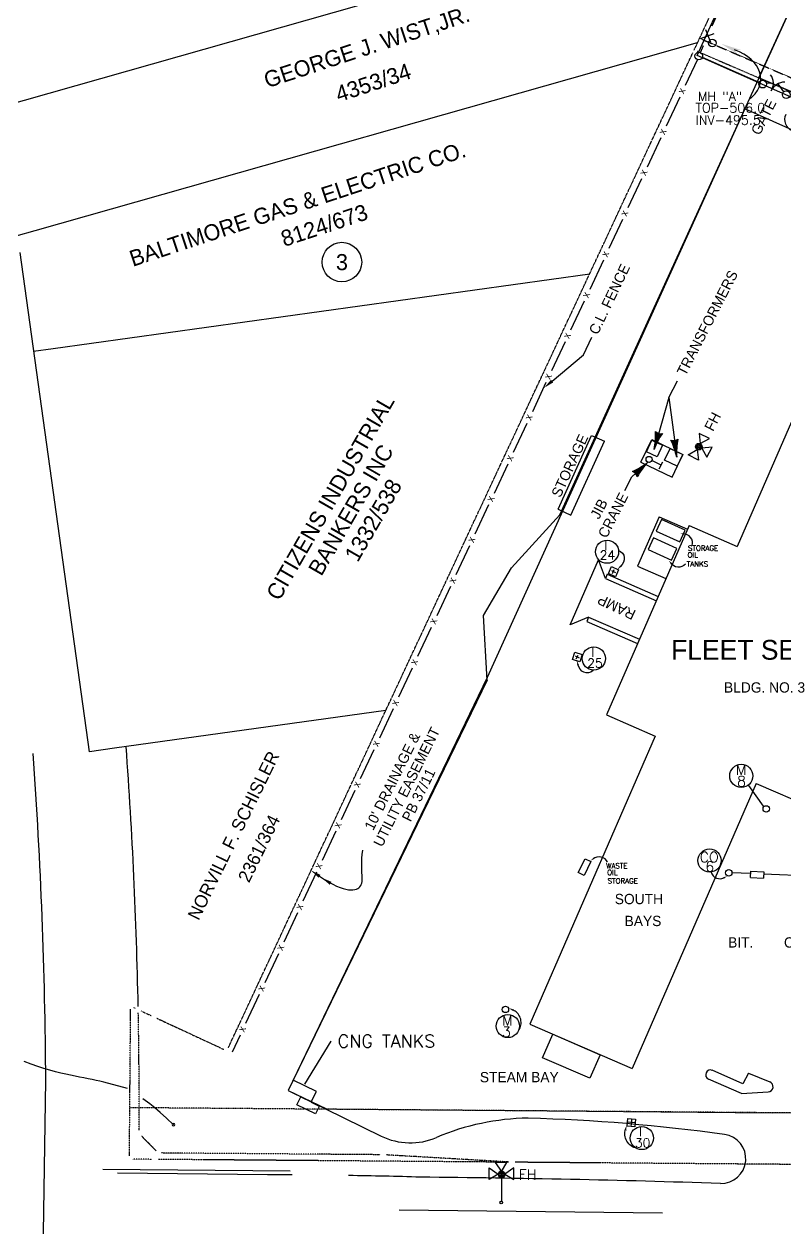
# Model space of a CAD drawing. Header units: inches. Extents: x -46627 to 16189, y -40789 to 47130.
# Drawn here: x -37941 to -30849, y 22480 to 33705 of the extents above; entities that cross this region are included whole.
import ezdxf
from ezdxf.enums import TextEntityAlignment as Align

# ---------------------------------------------------------------- set-up
doc = ezdxf.new("R2010")
doc.units = ezdxf.units.IN
doc.header["$MEASUREMENT"] = 0
for name, pattern in [('DASHED2', [0.375, 0.25, -0.125]), ('DIVIDE', [1.25, 0.5, -0.25, 0, -0.25, 0, -0.25]), ('HIDDEN2', [0.1875, 0.125, -0.0625])]:
    doc.linetypes.add(name, pattern=pattern)
doc.layers.get('0').update_dxf_attribs({"linetype": 'CONTINUOUS'})
for name, color, linetype in [('10', 7, 'CONTINUOUS'), ('12', 7, 'CONTINUOUS'), ('13', 7, 'CONTINUOUS'), ('14', 7, 'CONTINUOUS'), ('15', 7, 'CONTINUOUS'), ('16', 7, 'CONTINUOUS'), ('18', 7, 'CONTINUOUS'), ('19', 7, 'CONTINUOUS'), ('20', 7, 'CONTINUOUS'), ('31', 7, 'CONTINUOUS'), ('4', 7, 'CONTINUOUS'), ('41', 7, 'CONTINUOUS'), ('5', 7, 'CONTINUOUS'), ('6', 7, 'CONTINUOUS'), ('62', 7, 'CONTINUOUS'), ('7', 7, 'CONTINUOUS'), ('8', 7, 'CONTINUOUS'), ('9', 7, 'CONTINUOUS')]:
    doc.layers.add(name, color=color, linetype=linetype)
doc.styles.add('ROMANS', font='ROMANS', dxfattribs={"height": 0.2})
doc.styles.add('txt', font='TXT', dxfattribs={"height": 0.2})
doc.dimstyles.new('MSADIM', dxfattribs={"dimtxt": 1.5, "dimasz": 1.5, "dimexe": 0.75, "dimexo": 0.75, "dimgap": 0.75, "dimtad": 0, "dimdec": 3, "dimzin": 2, "dimdsep": 46, "dimtxsty": 'txt', "dimcen": 0.75, "dimse1": 1, "dimse2": 1, "dimadec": 0, "dimazin": 0, "dimtfac": 1, "dimtdec": 3, "dimtofl": 0, "dimtmove": 0, "dimatfit": 3, "dimfxl": 1, "dimtvp": 0.75, "dimtolj": 1, "dimtzin": 2, "dimarcsym": 0})

# ---------------------------------------------------------------- blocks, each defined once
blk = doc.blocks.new('BWIRE')
at = {"layer": '16', "color": 6, "linetype": 'Continuous', "style": 'txt'}
blk.add_text('x', height=0.0833, dxfattribs=at).set_placement((0, -0.0282), align=Align.CENTER)
blk = doc.blocks.new('*O55')
at = {"layer": '6', "color": 7, "linetype": 'Continuous', "style": 'ROMANS'}
blk.add_text('CNG TANKS', height=10, dxfattribs=at).set_placement((5, 5), align=Align.TOP_LEFT)
blk = doc.blocks.new('HR')
at = {"layer": '62', "color": 32, "linetype": 'Continuous'}
blk.add_arc((-1.569, -1.827), 2.408, 49.34264, 155.04347, dxfattribs=at)
blk.add_solid([(-4.184, -1.505), (-3.757, -0.472), (-3.447, -0.673), (-3.752, -0.811)], dxfattribs=at)

msp = doc.modelspace()

# ---------------------------------------------------------------- linework, layer by layer
at = {"linetype": 'Continuous', "flags": 128}
msp.add_lwpolyline([(-31090.6295, 33202.8456), (-30567.0407, 34349.7545), (-30360.7509, 34803.7547), (-30329.1077, 34896.0763), (-30298.482, 35033.6414), (-30291.1747, 35091.159), (-30291.2807, 35305.2242), (-30323.0025, 35477.5474), (-30367.6621, 35608.6624), (-30402.0155, 35683.3449), (-29940.1364, 35832.003), (-29983.251, 35796.3183), (-29994.6902, 35754.4226), (-29971.8488, 35647.8774), (-29914.9254, 35287.4502), (-29921.0594, 35071.9097), (-29955.5796, 34869.3523), (-30048.5754, 34599.9136), (-30404.9377, 33816.3362), (-30751.0487, 33056.3803)], close=True, dxfattribs=at)
at = {"layer": '12', "color": 62, "linetype": 'Continuous'}
for p, q in [((-32191.5212, 29619.9054), (-32090.5028, 29829.7314)), ((-32090.5028, 29829.7314), (-31798.9736, 29690.799)), ((-31898.924, 29480.4246), (-31798.9736, 29690.799)), ((-32191.5212, 29619.9054), (-31898.924, 29480.4246)), ((-32850.3248, 28103.3682), (-32587.778, 28709.1354)), ((-32522.5844, 28534.0074), (-32587.778, 28709.1354)), ((-32504.4356, 28574.5986), (-32522.5844, 28534.0074)), ((-32522.5844, 28534.0074), (-32047.1636, 28327.611)), ((-32504.4356, 28574.5986), (-32030.0816, 28368.7518)), ((-32678.3408, 28175.5722), (-32850.3248, 28103.3682)), ((-32678.3408, 28175.5722), (-32696.4908, 28134.981)), ((-32678.3408, 28175.5722), (-32203.4672, 27968.1102)), ((-32696.4908, 28134.981), (-32221.6172, 27927.5178))]:
    msp.add_line(p, q, dxfattribs=at)
at = {"layer": '13', "color": 120, "linetype": 'DASHED2'}
msp.add_line((-31643.7836, 33572.103), (-27639.368, 31844.9502), dxfattribs=at)
at = {"layer": '13', "color": 7, "linetype": 'Continuous'}
for p, q in [((-32963.7128, 29181.7422), (-32650.4288, 29869.7742)), ((-32650.4288, 29869.7742), (-32530.2956, 29815.0734)), ((-32843.5808, 29127.0414), (-32530.2956, 29815.0734)), ((-32963.7128, 29181.7422), (-32843.5808, 29127.0414))]:
    msp.add_line(p, q, dxfattribs=at)
msp.add_open_spline([(-35186.8916, 25758.7878), (-35061.4352, 25673.6898), (-34893.122, 25607.8542), (-34783.352, 25659.0594), (-34790.6696, 25783.4166), (-34797.9872, 25885.8294), (-34783.352, 26002.8714)], degree=3, dxfattribs=at)
for points in [[(-35195.8736, 25745.547), (-35177.9108, 25772.0286), (-35266.34, 25812.6774)], [(-35092.46, 25679.3322), (-35075.2772, 25706.3274), (-35164.8548, 25744.3782)]]:
    msp.add_solid(points, dxfattribs=at)
at = {"layer": '14', "color": 212, "linetype": 'Continuous'}
for points in [[(-36977.9804, 23779.5006), (-37198.6604, 23838.8886), (-37234.2284, 23847.6414), (-37270.2536, 23855.8266), (-37306.9436, 23863.6314), (-37344.5024, 23871.2478), (-37383.1364, 23878.863), (-37423.0508, 23886.6678), (-37464.4508, 23894.853), (-37507.5416, 23903.6058), (-37552.5344, 23913.1494), (-37599.662, 23923.8306), (-37649.1608, 23936.0286), (-37701.266, 23950.1226), (-37756.2176, 23966.4918), (-37814.252, 23985.5142), (-37875.6044, 24007.5714), (-37940.5136, 24033.0414)], [(-36548.528, 23442.4914), (-36614.1476, 23504.1126), (-36672.1244, 23556.2538), (-36723.542, 23600.0514), (-36769.4816, 23636.6454), (-36811.028, 23667.171), (-36834.1736, 23682.6666)]]:
    msp.add_lwpolyline(points, dxfattribs=at)
msp.add_lwpolyline([(-36560.5278, 23442.4915, 1), (-36536.5278, 23442.4915, 1), (-36560.5278, 23442.4915)], format="xyb", dxfattribs=at)
msp.add_lwpolyline([(-36560.5278, 23442.4915, 1), (-36536.5278, 23442.4915, 1), (-36560.5278, 23442.4915)], format="xyb", dxfattribs=at)
at = {"layer": '15', "color": 4, "linetype": 'Continuous'}
for p, q in [((-32465.3084, 28609.5126, -0.006), (-32429.0936, 28591.7202, -0.006)), ((-32456.9696, 28581.4434, -0.006), (-32439.1772, 28617.6582, -0.006)), ((-32802.5888, 27813.1698, -0.006), (-32766.374, 27795.3774, -0.006)), ((-32794.25, 27785.1006, -0.006), (-32776.4576, 27821.3154, -0.006)), ((-32251.7204, 23460.0102, -0.006), (-32310.5948, 23464.6518, -0.006)), ((-32278.6244, 23493.5118, -0.006), (-32283.266, 23434.6374, -0.006))]:
    msp.add_line(p, q, dxfattribs=at)
at = {"layer": '15', "color": 4, "linetype": 'Continuous', "elevation": -0.0012}
for points in [[(-32494.448, 28580.5302), (-32464.2068, 28645.8714), (-32398.8656, 28615.6302), (-32429.108, 28550.2866)], [(-32829.8672, 27780.891), (-32807.3144, 27849.2682), (-32738.9384, 27826.7154), (-32761.4912, 27758.337)], [(-32320.6832, 23429.505), (-32313.2504, 23501.121), (-32241.6356, 23493.687), (-32249.0684, 23422.0698)]]:
    msp.add_lwpolyline(points, close=True, dxfattribs=at)
at = {"layer": '15', "color": 132, "linetype": 'Continuous'}
msp.add_circle((-31524.782, 33527.0963, 0), 36, dxfattribs=at)
at = {"layer": '15', "color": 4, "linetype": 'Continuous'}
for centre, radius in [((-32506.9971, 28784.5545, -0.0012), 108), ((-32630.1544, 27789.0322, -0.0012), 108), ((-31255.636, 26694.3992, -0.0012), 108), ((-31022.6384, 26386.9422, -0.0012), 30), ((-33431.6997, 24362.045, -0.0012), 108), ((-33454.3289, 24517.0953, -0.0012), 30), ((-32182.5307, 23318.0628, -0.0012), 108)]:
    msp.add_circle(centre, radius, dxfattribs=at)
at = {"layer": '16', "color": 6, "linetype": 'Continuous'}
for p, q in [((-31526.09, 33686.7102), (-31438.6616, 33880.5834)), ((-31626.0644, 33573.4758), (-31507.514, 33617.8134)), ((-31589.7656, 33654.6606), (-31543.8128, 33536.6298)), ((-31636.7132, 33439.0086), (-31608.0368, 33503.5122)), ((-31665.1784, 33372.8922), (-31777.8428, 33132.3978)), ((-31090.0964, 33159.2646), (-31618.3712, 33391.4562)), ((-30955.9976, 33152.4486), (-31020.9704, 33149.3946)), ((-30913.6448, 33148.2342), (-30862.4096, 33072.0078)), ((-31828.7492, 33023.7318), (-31956.0164, 32752.0638)), ((-32006.9228, 32643.3966), (-32134.19, 32371.7298)), ((-32185.0964, 32263.0626), (-32312.3636, 31991.3958)), ((-32363.27, 31882.7286), (-32490.5372, 31611.0618)), ((-32541.4448, 31502.3946), (-32668.7108, 31230.7266)), ((-32719.6184, 31122.0606), (-32846.8844, 30850.3926)), ((-32724.8948, 30621.1902), (-32647.4336, 30785.7306)), ((-32897.792, 30741.7254), (-33025.0592, 30470.0586)), ((-33019.1564, 30375.4242), (-32724.8948, 30621.1902)), ((-33075.9656, 30361.3914), (-33203.2328, 30089.7246)), ((-33254.1392, 29981.0574), (-33381.4064, 29709.3906)), ((-33432.3128, 29600.7234), (-33559.58, 29329.0566)), ((-33610.4864, 29220.3894), (-33737.7536, 28948.7214)), ((-33788.66, 28840.0554), (-33915.9272, 28568.3874)), ((-33966.8348, 28459.7202), (-34094.1008, 28188.0534)), ((-34145.0084, 28079.3862), (-34272.2744, 27807.7194)), ((-34323.182, 27699.0522), (-34450.4492, 27427.3854)), ((-34501.3556, 27318.7182), (-34628.6228, 27047.0502)), ((-34679.5292, 26938.3842), (-34806.7964, 26666.7162)), ((-34857.7028, 26558.049), (-34984.97, 26286.3822)), ((-35035.8764, 26177.715), (-35163.1436, 25906.0482)), ((-35214.05, 25797.381), (-35341.3172, 25525.7142)), ((-35392.2248, 25417.047), (-35519.4908, 25145.3802)), ((-35570.3984, 25036.713), (-35697.6644, 24765.045)), ((-35748.572, 24656.379), (-35875.8392, 24384.711)), ((-35926.7456, 24276.0438), (-36000.9332, 24117.681))]:
    msp.add_line(p, q, dxfattribs=at)
for centre in [(-31651.6466, 33406.2524, 0), (-31056.8173, 33144.7369, 0), (-30836.284, 33046.1793, 0)]:
    msp.add_circle(centre, 36, dxfattribs=at)
for centre, start, end in [((-31088.9113, 33151.1904, 0), 328.2782, 37.11555278), ((-30853.1162, 33030.0905, 0), 88.51608611, 157.35343889)]:
    msp.add_arc(centre, 132.954, start, end, dxfattribs=at)
msp.add_solid([(-33008.9, 30363.1446), (-33029.4128, 30387.705), (-33092.8388, 30313.8858)], dxfattribs=at)
at = {"layer": '18', "color": 6, "linetype": 'Continuous'}
for p, q in [((-31931.168, 30221.4018), (-31850.0312, 30379.3842)), ((-31931.168, 30221.4018), (-32068.4084, 29738.793)), ((-31931.168, 30221.4018), (-31857.1952, 29666.7414)), ((-32036.6084, 29850.6174), (-32036.6936, 29892.4794)), ((-32014.7672, 29885.265), (-32036.6084, 29850.6174)), ((-32030.462, 29873.091), (-32030.288, 29889.1902)), ((-32020.652, 29886.939), (-32030.462, 29873.091)), ((-31873.1144, 29782.8378), (-31890.4232, 29820.0558)), ((-31876.0856, 29805.9474), (-31882.3736, 29819.9694)), ((-31867.3136, 29823.027), (-31873.1144, 29782.8378)), ((-32002.9256, 29590.4958), (-32088.3212, 29634.3534)), ((-32276.7248, 29482.8966), (-32126.5784, 29620.2762)), ((-32249.4584, 29522.8542), (-32213.3084, 29540.7114)), ((-32245.2176, 29517.9786), (-32229.5804, 29524.7862)), ((-32229.5804, 29524.7862), (-32237.7752, 29511.4578)), ((-32213.3084, 29540.7114), (-32234.0828, 29505.5142)), ((-32019.92, 29557.4046), (-31985.93, 29623.587)), ((-32341.4156, 29356.9374), (-32276.7248, 29482.8966))]:
    msp.add_line(p, q, dxfattribs=at)
for points in [[(-32040.1052, 29669.763), (-32139.692, 29716.9146), (-32088.3344, 29825.3862), (-31988.7476, 29778.2346)], [(-31801.1444, 29690.799), (-31852.7636, 29582.4102), (-31970.7608, 29638.9638), (-31919.1404, 29747.3538)]]:
    msp.add_lwpolyline(points, close=True, dxfattribs=at)
msp.add_circle((-32114.7393, 29645.561, 0), 28.5773, dxfattribs=at)
for centre, radius, start, end in [((-31458.6004, 29517.1155, 0), 648.2543, 145.14649444, 160.05028611), ((-32702.9926, 29868.5277, 0), 648.2543, 348.41070833, 3.3145), ((-32007.6083, 29951.99, 0), 66.626, 223.64250833, 284.81848611), ((-31458.6004, 29517.1155, 0), 654.4751, 145.70549167, 155.29358056), ((-32702.9926, 29868.5277, 0), 654.4751, 353.16741389, 2.75550278), ((-31458.6004, 29517.1155, 0), 660.6959, 146.12515, 152.34433333), ((-32702.9926, 29868.5277, 0), 660.6959, 356.11666111, 2.33584444), ((-31886.8257, 29886.8447, 0), 66.626, 247.01855556, 308.19453333), ((-32492.0185, 29534.3293, 0), 648.2543, 11.78675556, 26.69054722), ((-32492.0185, 29534.3293, 0), 654.4751, 16.54346111, 26.13155), ((-32492.0185, 29534.3293, 0), 660.6959, 19.49270833, 25.71189167), ((-31210.3376, 29705.4911, 0), 660.6959, 169.50119722, 175.72038056), ((-31210.3376, 29705.4911, 0), 654.4751, 169.08153889, 178.66962778), ((-31210.3376, 29705.4911, 0), 648.2543, 168.52254167, 183.42633333), ((-32529.0485, 30128.0444, 0), 648.2543, 293.45340278, 308.35719444), ((-32290.3814, 29469.5891, 0), 66.626, 11.94941667, 73.12539444), ((-32529.0485, 30128.0444, 0), 654.4751, 294.0124, 303.60048889), ((-32529.0485, 30128.0444, 0), 660.6959, 294.43205833, 300.65124167), ((-31654.8481, 29175.2716, 0), 660.6959, 144.42356944, 150.64275278), ((-31654.8481, 29175.2716, 0), 654.4751, 141.47432222, 151.06241111), ((-31654.8481, 29175.2716, 0), 648.2543, 136.71761667, 151.62140833)]:
    msp.add_arc(centre, radius, start, end, dxfattribs=at)
at = {"layer": '19', "color": 2, "linetype": 'Continuous'}
for p, q in [((-31552.6364, 29839.4838), (-31647.6404, 29888.2758)), ((-31575.9872, 29665.3122), (-31527.1952, 29760.315)), ((-31655.1548, 29639.8698), (-31750.1576, 29688.6618)), ((-33491.1032, 22945.7274, -0.0012), (-33491.1032, 22729.881, -0.0012))]:
    msp.add_line(p, q, dxfattribs=at)
for points in [[(-31647.6404, 29888.2758), (-31637.4032, 29792.6346), (-31552.6364, 29839.4838)], [(-31527.1952, 29760.315), (-31623.9032, 29750.6262), (-31575.9872, 29665.3122)], [(-31750.1576, 29688.6618), (-31665.9104, 29737.1262), (-31655.1548, 29639.8698)]]:
    msp.add_lwpolyline(points, dxfattribs=at)
at = {"layer": '19', "color": 2, "linetype": 'Continuous', "elevation": -0.0012}
for points in [[(-33605.7992, 22930.8966), (-33605.7992, 23039.079), (-33521.99, 22980.255)], [(-33440.102, 23090.5446), (-33548.2844, 23090.5446), (-33489.4604, 23006.7354)], [(-33375.3236, 22930.8966), (-33375.3236, 23039.079), (-33459.1328, 22980.255)]]:
    msp.add_lwpolyline(points, close=True, dxfattribs=at)
at = {"layer": '19', "color": 2, "linetype": 'Continuous'}
for centre, radius in [((-31651.4507, 29764.2386, 0), 31.077), ((-31651.4504, 29764.2378, 0), 24.8616), ((-31651.45, 29764.2364, 0), 14.9169), ((-31651.4496, 29764.2351, 0), 5.9668), ((-33492.7141, 22717.658, -0.0012), 12.5475)]:
    msp.add_circle(centre, radius, dxfattribs=at)
at = {"layer": '19', "color": 2, "linetype": 'Continuous', "extrusion": (0, 0, -1)}
for centre, radius in [((33489.6222, 22977.9297, 0.0012), 31.077), ((33489.6228, 22977.9303, 0.0012), 24.8616), ((33489.6239, 22977.9313, 0.0012), 14.9169), ((33489.6249, 22977.9323, 0.0012), 5.9668)]:
    msp.add_circle(centre, radius, dxfattribs=at)
at = {"layer": '20', "color": 2, "linetype": 'Continuous'}
for p, q in [((-31346.7812, 25793.2206, -0.0012), (-31167.6944, 25786.2138, -0.0012)), ((-31169.774, 25746.3906, -0.0012), (-31166.6336, 25806.3078, -0.0012)), ((-31169.774, 25746.3906, -0.0012), (-31049.9384, 25740.1098, -0.0012)), ((-31166.6336, 25806.3078, -0.0012), (-31046.798, 25800.027, -0.0012)), ((-31046.798, 25800.027, -0.0012), (-31049.9384, 25740.1098, -0.0012)), ((-31048.9364, 25781.5686, -0.0012), (-30280.4324, 25751.505, -0.0012))]:
    msp.add_line(p, q, dxfattribs=at)
at = {"layer": '20', "color": 32, "linetype": 'Continuous', "elevation": -0.0012}
for points in [[(-32047.466, 28975.6206), (-31828.7612, 28876.7862), (-31779.3428, 28986.1386), (-31998.0488, 29084.9742)], [(-32124.4388, 28804.9278), (-31905.734, 28706.0934), (-31856.3156, 28815.4458), (-32075.0216, 28914.2814)], [(-32658.0104, 25895.4474), (-32721.5192, 25766.2098), (-32775.3716, 25792.6722), (-32711.858, 25921.9098)]]:
    msp.add_lwpolyline(points, close=True, dxfattribs=at)
at = {"layer": '20', "color": 2, "linetype": 'Continuous'}
for centre, radius in [((-31551.5658, 25905.4435, -0.0012), 108), ((-31372.5339, 25790.4051, -0.0012), 30)]:
    msp.add_circle(centre, radius, dxfattribs=at)
at = {"layer": '31', "color": 6, "linetype": 'Continuous'}
msp.add_line((-31873.2284, 29822.0166), (-31876.0856, 29805.9474), dxfattribs=at)
at = {"layer": '4', "color": 230, "linetype": 'Continuous'}
for p, q in [((-32083.4576, 31028.079), (-30399.728, 34716.249)), ((-33623.9, 27587.3838), (-33657.104, 28189.9062)), ((-33623.9, 27587.3838), (-35479.79, 23760.999)), ((-31239.812, 23824.1274), (-31526.1212, 23949.5862)), ((-31189.376, 23922.333), (-31239.812, 23824.1274)), ((-31189.376, 23922.333), (-30990.05, 23842.8966)), ((-31254.7328, 23734.6626), (-31561.352, 23867.8542)), ((-35479.79, 23760.999), (-34612.2692, 23335.6914)), ((-31254.7328, 23734.6626), (-31005.0284, 23748.0642))]:
    msp.add_line(p, q, dxfattribs=at)
at = {"layer": '4', "color": 1, "linetype": 'Continuous'}
for p, q in [((-35672.9024, 22975.2282), (-37070.81, 22990.3338)), ((-34443.7232, 22649.9838, -0.0012), (-31989.4256, 22619.1498, -0.0012))]:
    msp.add_line(p, q, dxfattribs=at)
at = {"layer": '4', "color": 230, "linetype": 'Continuous'}
msp.add_lwpolyline([(-33657.104, 28189.9062), (-33396.8456, 28633.6182), (-32948.1896, 29128.9626), (-32083.4576, 31028.079)], dxfattribs=at)
at = {"layer": '4', "color": 230, "linetype": 'Continuous', "extrusion": (0, 0, -1)}
msp.add_arc((30729.1878, 32814.8625), 120, 294.08259112, 24.50974667, dxfattribs=at)
at = {"layer": '4', "color": 230, "linetype": 'Continuous'}
for centre, radius, start, end in [((-31543.5556, 23908.629, 0), 44.0029, 66.36357222, 246.30377222), ((-31007.9629, 23797.2955, 0), 48.72, 273.29293889, 68.29117222), ((-33215.6059, 21261.5169, 0), 2241.6937, 90.69693611, 113.14038889), ((-33711.3721, 6711.2362, 0), 16798.343, 82.13129444, 88.40183611), ((-31443.1152, 23123.9452, 0), 229.6705, 268.16410556, 82.11692222), ((-34339.7719, 23892.7042, 0), 619.6201, 243.954675, 293.11289722)]:
    msp.add_arc(centre, radius, start, end, dxfattribs=at)
at = {"layer": '4', "color": 1, "linetype": 'Continuous'}
for centre, radius, start, end in [((-35696.6845, -25474.141, 0), 48448.9059, 89.70036111, 89.97224722), ((-35696.6845, -25474.141, 0), 48448.9059, 88.28445556, 89.07648889), ((-35416.5754, -99612.1656, 0), 122570.8018, 88.145719444, 89.452922222)]:
    msp.add_arc(centre, radius, start, end, dxfattribs=at)
at = {"layer": '41', "color": 94, "linetype": 'Continuous', "elevation": -0.0012}
msp.add_lwpolyline([(-27757.1444, 31677.2442), (-31666.1252, 33412.3914), (-30818.7608, 35278.2354), (-33488.7032, 36555.8814), (-28702.4492, 45998.187), (-26211.6824, 44624.2854), (-24112.0256, 43479.1458), (-26663.9216, 37469.391), (-25905.1676, 37070.229), (-25754.7248, 36343.8834)], close=True, dxfattribs=at)
at = {"layer": '41', "color": 94, "linetype": 'Continuous', "extrusion": (4.13697e-08, -1.54185e-08, 1), "elevation": -0.0027}
msp.add_lwpolyline([(-35479.79, 23760.999), (-35122.568, 23590.665), (-30968.2628, 23551.743), (-29346.0992, 23558.2866), (-26633.5952, 23505.9366), (-26161.322, 24548.8422), (-26087.7356, 24926.739), (-27773.1068, 25604.1606), (-25792.4312, 29966.7054), (-26142.374, 30130.2966), (-25956.1856, 30559.5234), (-31222.85, 32915.3406), (-33624.1412, 27611.1294)], close=True, dxfattribs=at)
at = {"layer": '5', "color": 252, "linetype": 'HIDDEN2'}
msp.add_line((-29454.3476, 23541.267), (-36955.3316, 23600.8962), dxfattribs=at)
at = {"layer": '6', "color": 7, "linetype": 'Continuous'}
for p, q in [((-30238.268, 31260.825), (-31293.5528, 28833.615)), ((-32020.6724, 29110.9482), (-32221.6856, 28648.7682)), ((-32020.6724, 29110.9482), (-31756.6172, 28995.975)), ((-31742.2592, 29028.987), (-32510.564, 27262.4634)), ((-31742.2592, 29028.987), (-31293.5528, 28833.615)), ((-32221.8752, 28648.851), (-31957.82, 28533.8778)), ((-32510.564, 27262.4634), (-32057.0396, 27065.9658)), ((-32057.0396, 27065.9658), (-33225.4688, 24378.5166)), ((-31116.7004, 26624.8434), (-32273.558, 23965.1778)), ((-31116.7004, 26624.8434), (-30493.8548, 26353.5258)), ((-33225.4688, 24378.5166), (-32273.558, 23965.1778)), ((-35432.2484, 23857.9722), (-35479.79, 23760.999)), ((-35216.3084, 23753.2362), (-35432.2484, 23857.9722)), ((-35397.2708, 23627.6142), (-35360.6132, 23703.1938)), ((-35360.6132, 23703.1938), (-35263.4396, 23656.0626)), ((-35263.4396, 23656.0626), (-35216.3084, 23753.2362)), ((-35224.5176, 23543.8254), (-35397.2708, 23627.6142)), ((-35264.864, 23653.125), (-35189.2844, 23616.4674)), ((-35187.86, 23619.405), (-35224.5176, 23543.8254))]:
    msp.add_line(p, q, dxfattribs=at)
msp.add_lwpolyline([(-33108.0164, 24065.8686), (-33012.4256, 24286.0098), (-32572.1432, 24094.8282), (-32667.734, 23874.687)], close=True, dxfattribs=at)
at = {"layer": '7', "color": 32, "linetype": 'Continuous'}
for p, q in [((-38246.7716, 32908.7394), (-30992.3156, 34967.8914)), ((-37836.5888, 31778.8098), (-31662.8768, 33531.1962)), ((-38013.212, 31728.6762), (-37836.5888, 31778.8098)), ((-37330.5368, 26919.9438), (-37977.644, 31575.5874)), ((-32668.0388, 31373.0766), (-37669.5572, 30677.895)), ((-37669.5572, 30677.895), (-37853.786, 30652.2882)), ((-34569.4808, 27303.7146), (-37097.5772, 26952.3246)), ((-37097.5772, 26952.3246), (-37330.5368, 26919.9438)), ((-37769.54, 21665.829), (-37738.9148, 23853.7338))]:
    msp.add_line(p, q, dxfattribs=at)
for radius, start, end in [(46316.64, 1.14926111, 4.14831111), (45446.4739, 0.29861944, 4.14831389)]:
    msp.add_arc((-83184.7717, 23616.8736), radius, start, end, dxfattribs=at)
at = {"layer": '8', "color": 52, "linetype": 'Continuous'}
msp.add_circle((-34978.2739, 31485.4627), 184.1982, dxfattribs=at)
at = {"layer": '9', "color": 3, "linetype": 'DIVIDE'}
for p, q in [((-31695.5012, 33461.2986), (-30888.8984, 35189.4666)), ((-31667.0072, 33451.4442), (-27662.1236, 31724.0898)), ((-36037.5404, 24158.355), (-31707.2432, 33436.1406)), ((-36958.9088, 23150.9106), (-36948.0308, 24518.8674)), ((-36920.5928, 24536.2086), (-36904.0556, 24528.513)), ((-36849.6584, 24503.1978), (-36757.3988, 24460.2642)), ((-36703.0004, 24434.949), (-36077.4272, 24143.8278)), ((-36711.2288, 23200.1502), (-36847.7936, 23338.8402)), ((-34622.6456, 23162.3346), (-36660.1808, 23178.5358)), ((-33423.17, 23094.3006), (-34562.6972, 23160.3606)), ((-36749.1548, 23119.2426), (-36929.1488, 23120.673)), ((-33423.2192, 23092.803), (-36689.156, 23118.765)), ((-29488.1624, 23061.5214), (-33363.2216, 23092.3254))]:
    msp.add_line(p, q, dxfattribs=at)
at = {"layer": '9', "color": 5, "linetype": 'Continuous'}
msp.add_line((-35460.6536, 23010.2586), (-37206.7448, 23025.7986), dxfattribs=at)
at = {"layer": '9', "color": 3, "linetype": 'DIVIDE'}
msp.add_arc((-83184.7717, 23616.8736), 46316.64, 359.71961389, 1.07504167, dxfattribs=at)

# ---------------------------------------------------------------- block references
at = {"layer": '15', "color": 132, "linetype": 'Continuous', "xscale": 122.7539440954599, "yscale": 180.9602162899402, "zscale": 29.10307895766201, "rotation": 268.2567817391222}
msp.add_blockref('HR', (-31185.11, 32999.097, -0.006), dxfattribs=at)
at = {"layer": '15', "color": 4, "linetype": 'Continuous'}
for p, xscale, yscale, zscale, rotation in [((-32401.6556, 28798.9254, -0.006), 39.93423690003201, -51.45794113842604, 5.761841786652262, 111.5680873281015), ((-32636.2052, 27676.3254, -0.006), 39.93424593750731, -51.45792040000487, 5.761841786652262, 352.4840318777383), ((-32228.894, 23221.5702, -0.006), 53.98542805109153, -47.98350040991059, 50.98440963361708, 311.4126632634363)]:
    msp.add_blockref('HR', p, dxfattribs=dict(at, xscale=xscale, yscale=yscale, zscale=zscale, rotation=rotation))
at = {"layer": '15', "color": 4, "linetype": 'Continuous', "extrusion": (0, 0, -1), "xscale": 50.28803601096128, "yscale": -45.31792331596992, "zscale": 2.485014994318923, "rotation": 261.3548292375882}
msp.add_blockref('HR', (33323.624, 24332.109, 0.006), dxfattribs=at)
at = {"layer": '16', "color": 6, "linetype": 'Continuous', "xscale": 840.0000000000091, "yscale": 840.0000000000091, "zscale": 840, "rotation": 64.89861111111111}
for p in [(-31803.296, 33078.0642), (-31981.4696, 32697.7302), (-32159.6432, 32317.3962), (-32337.8168, 31937.0622), (-32515.9904, 31556.7282), (-32694.1652, 31176.3942), (-32872.3388, 30796.059), (-33050.5124, 30415.725), (-33228.686, 30035.391), (-33406.8596, 29655.057), (-33585.0332, 29274.723), (-33763.2068, 28894.3878), (-33941.3804, 28514.0538), (-34119.5552, 28133.7198), (-34297.7288, 27753.3858), (-34475.9024, 27373.0518), (-34654.076, 26992.7178), (-34832.2496, 26612.3826), (-35010.4232, 26232.0486), (-35188.5968, 25851.7146), (-35366.7704, 25471.3806), (-35544.9452, 25091.0466), (-35723.1188, 24710.7114), (-35901.2924, 24330.3774)]:
    msp.add_blockref('BWIRE', p, dxfattribs=at)
at = {"layer": '20', "color": 32, "linetype": 'Continuous', "zscale": 36}
for p, xscale, yscale, rotation in [((-31712.1716, 28841.8746, -0.0012), 35.99998525314934, 35.99998525314934, 295.9470874107911), ((-31775.8988, 28668.3738, -0.0012), 35.99996212389901, -35.99996212389901, 7.298159644461128), ((-32501.642, 25889.3202, -0.0012), 35.99996329176341, 35.99996329176341, 334.8150839691519)]:
    msp.add_blockref('HR', p, dxfattribs=dict(at, xscale=xscale, yscale=yscale, rotation=rotation))
at = {"layer": '20', "color": 2, "linetype": 'Continuous', "xscale": 35.99998811228798, "yscale": 35.99998811228798, "zscale": 36, "rotation": 146.3049252530707}
msp.add_blockref('HR', (-31538.2976, 25798.9698, -0.0012), dxfattribs=at)
at = {"layer": '6', "color": 7, "linetype": 'Continuous', "xscale": 12, "yscale": 12, "zscale": 12}
msp.add_blockref('*O55', (-35077.9388, 24221.0898, -0.0012), dxfattribs=at)

# ---------------------------------------------------------------- texts
at = {"layer": '10', "color": 253, "linetype": 'Continuous', "style": 'txt', "width": 0.998002}
msp.add_text('RAMP', height=96.0912, rotation=154.84763448, dxfattribs=at).set_placement((-32418.3366, 28267.9277), align=Align.MIDDLE)
at = {"layer": '10', "color": 253, "linetype": 'Continuous', "style": 'txt'}
msp.add_text('BIT.        CONC.         PARKING', height=96, dxfattribs=at).set_placement((-31378.3616, 25093.683))
at = {"layer": '13', "color": 7, "linetype": 'Continuous', "style": 'txt'}
msp.add_text('STORAGE', height=96, rotation=65.15616336, dxfattribs=at).set_placement((-32942.6096, 29282.241))
for s, p in [("10' DRAINAGE &", (-34509.0903, 26644.7201)), ('PB 37/11', (-34265.0108, 26518.0955))]:
    msp.add_text(s, height=96, rotation=63.59437303, dxfattribs=at).set_placement(p, align=Align.MIDDLE)
at = {"layer": '13', "color": 7, "linetype": 'Continuous', "style": 'txt', "width": 0.999838}
msp.add_text('UTILITY EASEMENT', height=96, rotation=63.59355082, dxfattribs=at).set_placement((-34374.8193, 26592.208), align=Align.MIDDLE)
at = {"layer": '15', "color": 132, "linetype": 'Continuous', "style": 'ROMANS'}
for s, p in [('MH "A"', (-31661.2952, 32987.7594, -0.006)), ('TOP-506.0', (-31681.6916, 32880.1758, -0.006)), ('INV-495.5', (-31681.6916, 32765.6958, -0.006))]:
    msp.add_text(s, height=86.4, dxfattribs=at).set_placement(p)
at = {"layer": '15', "color": 4, "linetype": 'Continuous', "style": 'ROMANS'}
for s, p in [('I', (-32533.4648, 28799.1114, -0.0012)), ('24', (-32574.9032, 28711.0902, -0.0012)), ('I', (-32653.7696, 27803.3454, -0.0012)), ('25', (-32692.2824, 27704.0682, -0.0012)), ('I', (-32209.652, 23335.269, -0.0012)), ('30', (-32246.7836, 23230.6506, -0.0012))]:
    msp.add_text(s, height=84, dxfattribs=at).set_placement(p)
for s, p in [('M', (-31256.7344, 26751.8502, -0.0012)), ('8', (-31253.2148, 26644.8114, -0.0012)), ('M', (-33436.0988, 24416.193, -0.0012)), ('3', (-33444.8948, 24308.2746, -0.0012))]:
    msp.add_text(s, height=96, dxfattribs=at).set_placement(p, align=Align.MIDDLE)
at = {"layer": '16', "color": 6, "linetype": 'Continuous', "style": 'txt'}
for s, height, rotation, p in [('GATE', 96, 62.81582059, (-31084.4948, 32660.2434)), ('C.L. FENCE', 95.9988, 64.43118708, (-32594.1788, 30800.2494))]:
    msp.add_text(s, height=height, rotation=rotation, dxfattribs=at).set_placement(p)
at = {"layer": '18', "color": 6, "linetype": 'Continuous', "style": 'txt'}
for s, width, p in [('TRANSFORMERS', 1.000237, (-31572.0665, 30918.5024)), ('CRANE', 0.999838, (-32450.9335, 29125.0495)), ('JIB', 1.002237, (-32581.8128, 29184.5732))]:
    msp.add_text(s, height=96, rotation=62.81582059, dxfattribs=dict(at, width=width)).set_placement(p, align=Align.MIDDLE)
at = {"layer": '19', "color": 2, "linetype": 'Continuous', "style": 'txt', "width": 0.999438}
msp.add_text('FH', height=96, rotation=62.81582059, dxfattribs=at).set_placement((-31522.5099, 29998.4351), align=Align.MIDDLE)
at = {"layer": '19', "color": 2, "linetype": 'Continuous', "style": 'ROMANS'}
msp.add_text('FH', height=96, dxfattribs=at).set_placement((-33247.0244, 22977.2766, -0.0012), align=Align.MIDDLE)
at = {"layer": '20', "color": 32, "linetype": 'Continuous', "style": 'ROMANS'}
for s, p in [('OIL', (-31708.1504, 28754.2314, -0.0012)), ('STORAGE', (-31611.3848, 28818.1026, -0.0012)), ('TANKS', (-31664.1668, 28670.5374, -0.0012)), ('WASTE', (-32415.2012, 25856.0466, -0.0012)), ('OIL', (-32456.9864, 25794.3774, -0.0012)), ('STORAGE', (-32360.2208, 25715.0874, -0.0012))]:
    msp.add_text(s, height=48, dxfattribs=at).set_placement(p, align=Align.MIDDLE)
at = {"layer": '20', "color": 2, "linetype": 'Continuous', "style": 'ROMANS'}
for s, p in [('CO', (-31554.8624, 25937.631, -0.0012)), ('6', (-31549.8956, 25849.6998, -0.0012))]:
    msp.add_text(s, height=96, dxfattribs=at).set_placement(p, align=Align.MIDDLE)
at = {"layer": '6', "color": 7, "linetype": 'Continuous', "style": 'txt'}
for s, height, p in [('FLEET SERVICES', 184.574037, (-30867.6861, 27777.7632)), ('BLDG. NO. 3', 96, (-31038.5684, 27471.2898))]:
    msp.add_text(s, height=height, dxfattribs=at).set_placement(p, align=Align.CENTER)
for s, p in [('SOUTH', (-32434.76, 25498.5402)), ('BAYS', (-32343.23, 25293.8538)), ('STEAM BAY', (-33692.4296, 23837.7942))]:
    msp.add_text(s, height=96, dxfattribs=at).set_placement(p)
at = {"layer": '8', "color": 52, "linetype": 'Continuous', "style": 'txt'}
for s, height, rotation, width, p in [('GEORGE J. WIST,JR.', 150.228, 18.28093691, 0.997604, (-35674.7288, 33105.6834)), ('4353/34', 149.376, 18.28591467, 1.003053, (-35007.3848, 32974.5198)), ('BALTIMORE GAS & ELECTRIC CO.', 150.228, 18.28093691, 0.997604, (-36927.818, 31440.4734)), ('8124/673', 149.376, 18.28591467, 1.003053, (-35515.9916, 31626.141))]:
    msp.add_text(s, height=height, rotation=rotation, dxfattribs=dict(at, width=width)).set_placement(p)
msp.add_text('3', height=150, dxfattribs=at).set_placement((-34977.9788, 31485.1626), align=Align.MIDDLE)
for s, height, rotation, width, p in [('CITIZENS INDUSTRIAL', 150, 60.01965195, 1.00024, (-35086.7397, 29292.2602)), ('BANKERS INC', 150, 60.01965195, 0.99984, (-34895.0466, 29175.4798)), ('1332/538', 150, 60.01965195, 1.000872, (-34689.2947, 29080.6674)), ('NORVILL F. SCHISLER', 120, 63.90551647, 1.00024, (-35989.384, 26139.3117)), ('2361/364', 120, 63.90551647, 0.99984, (-35753.1427, 26018.8285))]:
    msp.add_text(s, height=height, rotation=rotation, dxfattribs=dict(at, width=width)).set_placement(p, align=Align.MIDDLE)

# ---------------------------------------------------------------- leaders
at = {"layer": '15', "color": 4, "linetype": 'Continuous', "annotation_type": 0, "has_hookline": 1, "hookline_direction": 0}
msp.add_leader([(-31048.6952, 26411.3562, -0.0012), (-31186.5416, 26605.1682, -0.0012), (-31185.0416, 26605.1682, -0.0012)], dimstyle='MSADIM', dxfattribs=at)
at = {"layer": '6', "color": 7, "linetype": 'Continuous', "annotation_type": 0, "has_hookline": 1, "hookline_direction": 0}
msp.add_leader([(-35322.8432, 23820.4218, -0.0012), (-35079.4388, 24221.0898, -0.0012), (-35077.9388, 24221.0898, -0.0012)], dimstyle='MSADIM', dxfattribs=at)

doc.saveas('drawing.dxf')
